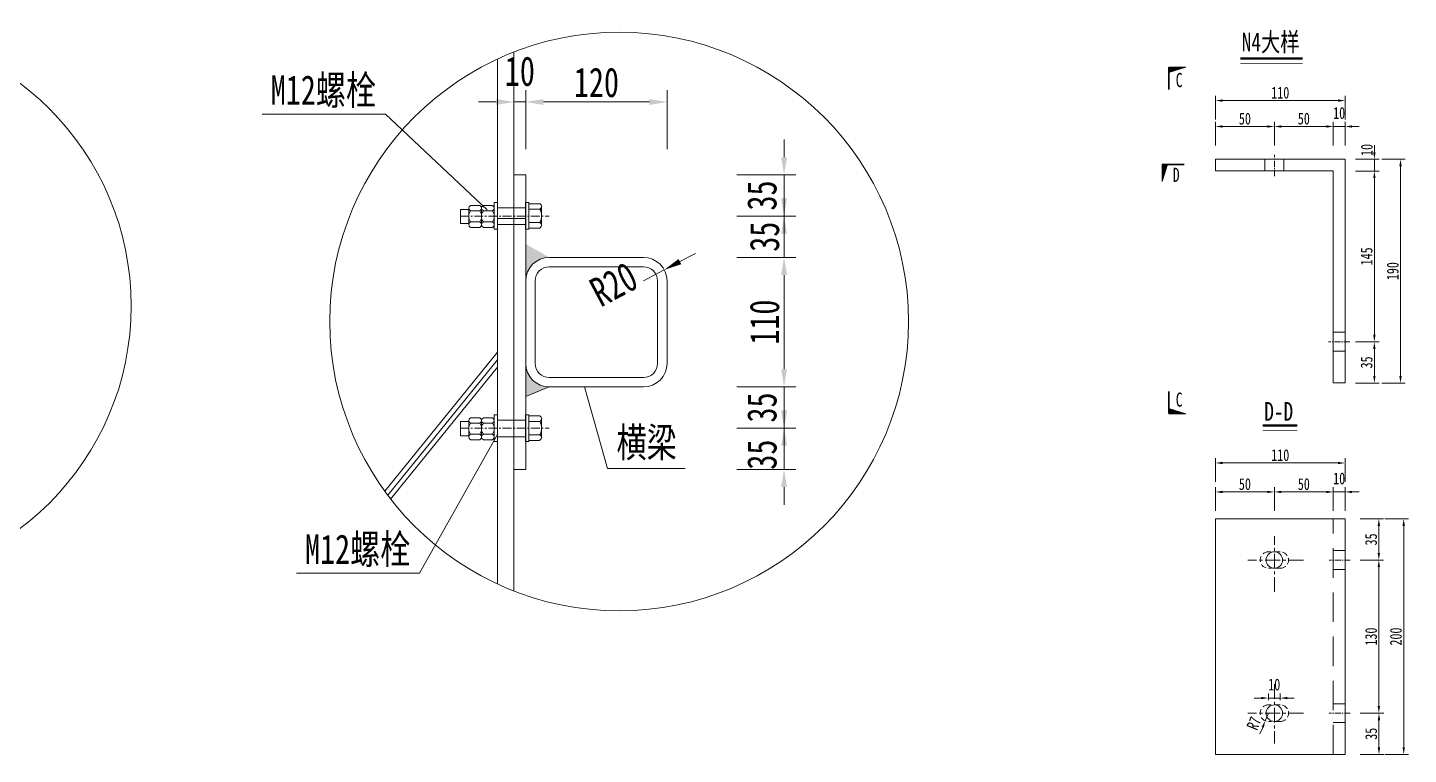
# Model space of a CAD drawing. Extents: x 98573 to 114325, y 0 to 100142.
# Drawn here: x 109453 to 110625, y 24300 to 24917 of the extents above; entities that cross this region are included whole.
import ezdxf
from ezdxf.enums import TextEntityAlignment as Align

# ---------------------------------------------------------------- set-up
doc = ezdxf.new("R2010")
doc.units = 0
doc.header["$MEASUREMENT"] = 0
for name, pattern in [('CENTERX2', [4, 2.5, -0.5, 0.5, -0.5]), ('DASHED', [0.75, 0.5, -0.25]), ('DASHED2', [0.375, 0.25, -0.125])]:
    doc.linetypes.add(name, pattern=pattern)
doc.layers.get('0').update_dxf_attribs({"lineweight": 13})
doc.layers.get('Defpoints').update_dxf_attribs({"color": 9, "lineweight": 5})
for name, color, linetype, lineweight in [('dashed', 4, 'DASHED2', 5), ('中心线', 2, 'CENTERX2', 15), ('文字', 7, 'Continuous', 5), ('文字说明', 7, 'Continuous', 5), ('标注', 4, 'Continuous', 13), ('细线', 4, 'Continuous', 13), ('钢板双线', 1, 'Continuous', 13)]:
    doc.layers.add(name, color=color, linetype=linetype, lineweight=lineweight)
doc.styles.get("Standard").update_dxf_attribs({"font": '仿宋_GB2312.ttf', "width": 0.75})
doc.dimstyles.new('0.1', dxfattribs={"dimscale": 0, "dimtxt": 2.5, "dimasz": 1.5, "dimexe": 1, "dimexo": 1, "dimgap": 0.4, "dimtad": 1, "dimdec": 1, "dimdsep": 46, "dimtxsty": 'Standard', "dimcen": 0.2, "dimclrd": 256, "dimclre": 256, "dimclrt": 256, "dimadec": 3, "dimazin": 2, "dimtfac": 1, "dimtdec": 1, "dimtmove": 2, "dimatfit": 3, "dimfxl": 4, "dimfxlon": 1, "dimtolj": 1, "dimtzin": 0, "dimlwd": -1, "dimlwe": -1, "dimarcsym": 0})

# ---------------------------------------------------------------- blocks, each defined once
blk = doc.blocks.new('*D127')
at = {"layer": 'Defpoints', "color": 0, "transparency": 16777216}
for p in [(110511.6, 24833), (110461.6, 24805.2), (110511.6, 24805.2)]:
    blk.add_point(p, dxfattribs=at)
at = {"layer": '标注', "transparency": 16777216}
for p, q in [((110461.6, 24817), (110461.6, 24837)), ((110511.6, 24817), (110511.6, 24837))]:
    blk.add_line(p, q, dxfattribs=at)
at = {"layer": '标注', "color": 4, "transparency": 16777216}
blk.add_line((110467.6, 24833), (110505.6, 24833), dxfattribs=at)
for points in [[(110467.6, 24834), (110467.6, 24832), (110461.6, 24833)], [(110505.6, 24834), (110505.6, 24832), (110511.6, 24833)]]:
    blk.add_solid(points, dxfattribs=at)
at = {"layer": '标注', "transparency": 16777216, "insert": (110486.6, 24839.6), "char_height": 10, "attachment_point": 5}
blk.add_mtext('\\A1;50', dxfattribs=at)
blk = doc.blocks.new('*D128')
at = {"layer": 'Defpoints', "color": 0, "transparency": 16777216}
for p in [(110561.6, 24833), (110511.6, 24801.7), (110561.6, 24795.2)]:
    blk.add_point(p, dxfattribs=at)
at = {"layer": '标注', "transparency": 16777216}
for p, q in [((110511.6, 24817), (110511.6, 24837)), ((110561.6, 24817), (110561.6, 24837))]:
    blk.add_line(p, q, dxfattribs=at)
at = {"layer": '标注', "color": 4, "transparency": 16777216}
blk.add_line((110517.6, 24833), (110555.6, 24833), dxfattribs=at)
for points in [[(110517.6, 24834), (110517.6, 24832), (110511.6, 24833)], [(110555.6, 24834), (110555.6, 24832), (110561.6, 24833)]]:
    blk.add_solid(points, dxfattribs=at)
at = {"layer": '标注', "transparency": 16777216, "insert": (110536.6, 24839.6), "char_height": 10, "attachment_point": 5}
blk.add_mtext('\\A1;50', dxfattribs=at)
blk = doc.blocks.new('*D129')
at = {"layer": 'Defpoints', "color": 0, "transparency": 16777216}
for p in [(110561.6, 24833), (110561.6, 24786), (110571.6, 24786)]:
    blk.add_point(p, dxfattribs=at)
at = {"layer": '标注', "color": 4, "transparency": 16777216}
for p, q in [((110555.6, 24833), (110549.6, 24833)), ((110571.6, 24833), (110561.6, 24833)), ((110577.6, 24833), (110583.6, 24833))]:
    blk.add_line(p, q, dxfattribs=at)
at = {"layer": '标注', "transparency": 16777216}
for p, q in [((110561.6, 24817), (110561.6, 24837)), ((110571.6, 24817), (110571.6, 24837))]:
    blk.add_line(p, q, dxfattribs=at)
at = {"layer": '标注', "color": 4, "transparency": 16777216}
for points in [[(110555.6, 24834), (110555.6, 24832), (110561.6, 24833)], [(110577.6, 24834), (110577.6, 24832), (110571.6, 24833)]]:
    blk.add_solid(points, dxfattribs=at)
at = {"layer": '标注', "transparency": 16777216, "insert": (110566.6, 24844.4), "char_height": 10, "attachment_point": 5}
blk.add_mtext('\\A1;10', dxfattribs=at)
blk = doc.blocks.new('*D130')
at = {"layer": 'Defpoints', "color": 0, "transparency": 16777216}
for p in [(110554.5, 24795.2), (110571.6, 24650.2), (110596.5, 24650.2)]:
    blk.add_point(p, dxfattribs=at)
at = {"layer": '标注', "transparency": 16777216}
for p, q in [((110580.5, 24795.2), (110600.5, 24795.2)), ((110580.5, 24650.2), (110600.5, 24650.2))]:
    blk.add_line(p, q, dxfattribs=at)
at = {"layer": '标注', "color": 4, "transparency": 16777216}
blk.add_line((110596.5, 24789.2), (110596.5, 24656.2), dxfattribs=at)
for points in [[(110595.5, 24789.2), (110597.5, 24789.2), (110596.5, 24795.2)], [(110595.5, 24656.2), (110597.5, 24656.2), (110596.5, 24650.2)]]:
    blk.add_solid(points, dxfattribs=at)
at = {"layer": '标注', "transparency": 16777216, "insert": (110589.9, 24722.7), "char_height": 10, "attachment_point": 5, "rotation": 90}
blk.add_mtext('\\A1;145', dxfattribs=at)
blk = doc.blocks.new('*D131')
at = {"layer": 'Defpoints', "color": 0, "transparency": 16777216}
for p in [(110571.6, 24650.2), (110569.3, 24615.2), (110596.5, 24615.2)]:
    blk.add_point(p, dxfattribs=at)
at = {"layer": '标注', "transparency": 16777216}
for p, q in [((110580.5, 24650.2), (110600.5, 24650.2)), ((110580.5, 24615.2), (110600.5, 24615.2))]:
    blk.add_line(p, q, dxfattribs=at)
at = {"layer": '标注', "color": 4, "transparency": 16777216}
blk.add_line((110596.5, 24644.2), (110596.5, 24621.2), dxfattribs=at)
for points in [[(110595.5, 24644.2), (110597.5, 24644.2), (110596.5, 24650.2)], [(110595.5, 24621.2), (110597.5, 24621.2), (110596.5, 24615.2)]]:
    blk.add_solid(points, dxfattribs=at)
at = {"layer": '标注', "transparency": 16777216, "insert": (110589.9, 24632.7), "char_height": 10, "attachment_point": 5, "rotation": 90}
blk.add_mtext('\\A1;35', dxfattribs=at)
blk = doc.blocks.new('*D132')
at = {"layer": 'Defpoints', "color": 0, "transparency": 16777216}
for p in [(110571.6, 24805.2), (110618.7, 24805.2), (110571.6, 24615.2)]:
    blk.add_point(p, dxfattribs=at)
at = {"layer": '标注', "transparency": 16777216}
for p, q in [((110602.7, 24805.2), (110622.7, 24805.2)), ((110602.7, 24615.2), (110622.7, 24615.2))]:
    blk.add_line(p, q, dxfattribs=at)
at = {"layer": '标注', "color": 4, "transparency": 16777216}
blk.add_line((110618.7, 24621.2), (110618.7, 24799.2), dxfattribs=at)
for points in [[(110617.7, 24799.2), (110619.7, 24799.2), (110618.7, 24805.2)], [(110617.7, 24621.2), (110619.7, 24621.2), (110618.7, 24615.2)]]:
    blk.add_solid(points, dxfattribs=at)
at = {"layer": '标注', "transparency": 16777216, "insert": (110612.1, 24710.2), "char_height": 10, "attachment_point": 5, "rotation": 90}
blk.add_mtext('\\A1;190', dxfattribs=at)
blk = doc.blocks.new('*D133')
at = {"layer": 'Defpoints', "color": 0, "transparency": 16777216}
for p in [(110546.5, 24805.2), (110546.5, 24795.2), (110596.5, 24795.2)]:
    blk.add_point(p, dxfattribs=at)
at = {"layer": '标注', "color": 4, "transparency": 16777216}
for p, q in [((110596.5, 24811.2), (110596.5, 24817.2)), ((110596.5, 24805.2), (110596.5, 24795.2)), ((110596.5, 24789.2), (110596.5, 24783.2))]:
    blk.add_line(p, q, dxfattribs=at)
at = {"layer": '标注', "transparency": 16777216}
for p, q in [((110580.5, 24805.2), (110600.5, 24805.2)), ((110580.5, 24795.2), (110600.5, 24795.2))]:
    blk.add_line(p, q, dxfattribs=at)
at = {"layer": '标注', "color": 4, "transparency": 16777216}
for points in [[(110595.5, 24811.2), (110597.5, 24811.2), (110596.5, 24805.2)], [(110595.5, 24789.2), (110597.5, 24789.2), (110596.5, 24795.2)]]:
    blk.add_solid(points, dxfattribs=at)
at = {"layer": '标注', "transparency": 16777216, "insert": (110590.1, 24813.1), "char_height": 10, "attachment_point": 5, "rotation": 90}
blk.add_mtext('\\A1;10', dxfattribs=at)
blk = doc.blocks.new('*D141')
at = {"layer": 'Defpoints', "color": 0, "transparency": 16777216}
for p in [(110571.6, 24522.7), (110561.6, 24499.9), (110571.6, 24499.9)]:
    blk.add_point(p, dxfattribs=at)
at = {"layer": '标注', "color": 4, "transparency": 16777216}
for p, q in [((110555.6, 24522.7), (110549.6, 24522.7)), ((110561.6, 24522.7), (110571.6, 24522.7)), ((110577.6, 24522.7), (110583.6, 24522.7))]:
    blk.add_line(p, q, dxfattribs=at)
at = {"layer": '标注', "transparency": 16777216}
for p, q in [((110561.6, 24506.7), (110561.6, 24526.7)), ((110571.6, 24506.7), (110571.6, 24526.7))]:
    blk.add_line(p, q, dxfattribs=at)
at = {"layer": '标注', "color": 4, "transparency": 16777216}
for points in [[(110555.6, 24523.7), (110555.6, 24521.7), (110561.6, 24522.7)], [(110577.6, 24523.7), (110577.6, 24521.7), (110571.6, 24522.7)]]:
    blk.add_solid(points, dxfattribs=at)
at = {"layer": '标注', "transparency": 16777216, "insert": (110566.6, 24534.1), "char_height": 10, "attachment_point": 5}
blk.add_mtext('\\A1;10', dxfattribs=at)
blk = doc.blocks.new('*D142')
at = {"layer": 'Defpoints', "color": 0, "transparency": 16777216}
for p in [(110571.6, 24499.9), (110567, 24464.9), (110600.3, 24464.9)]:
    blk.add_point(p, dxfattribs=at)
at = {"layer": '标注', "transparency": 16777216}
for p, q in [((110584.3, 24499.9), (110604.3, 24499.9)), ((110584.3, 24464.9), (110604.3, 24464.9))]:
    blk.add_line(p, q, dxfattribs=at)
at = {"layer": '标注', "color": 4, "transparency": 16777216}
blk.add_line((110600.3, 24493.9), (110600.3, 24470.9), dxfattribs=at)
for points in [[(110599.3, 24493.9), (110601.3, 24493.9), (110600.3, 24499.9)], [(110599.3, 24470.9), (110601.3, 24470.9), (110600.3, 24464.9)]]:
    blk.add_solid(points, dxfattribs=at)
at = {"layer": '标注', "transparency": 16777216, "insert": (110593.7, 24482.4), "char_height": 10, "attachment_point": 5, "rotation": 90}
blk.add_mtext('\\A1;35', dxfattribs=at)
blk = doc.blocks.new('*D143')
at = {"layer": 'Defpoints', "color": 0, "transparency": 16777216}
for p in [(110571.6, 24499.9), (110571.6, 24299.9), (110621.4, 24299.9)]:
    blk.add_point(p, dxfattribs=at)
at = {"layer": '标注', "transparency": 16777216}
for p, q in [((110605.4, 24499.9), (110625.4, 24499.9)), ((110605.4, 24299.9), (110625.4, 24299.9))]:
    blk.add_line(p, q, dxfattribs=at)
at = {"layer": '标注', "color": 4, "transparency": 16777216}
blk.add_line((110621.4, 24493.9), (110621.4, 24305.9), dxfattribs=at)
for points in [[(110620.4, 24493.9), (110622.4, 24493.9), (110621.4, 24499.9)], [(110620.4, 24305.9), (110622.4, 24305.9), (110621.4, 24299.9)]]:
    blk.add_solid(points, dxfattribs=at)
at = {"layer": '标注', "transparency": 16777216, "insert": (110614.8, 24399.9), "char_height": 10, "attachment_point": 5, "rotation": 90}
blk.add_mtext('\\A1;200', dxfattribs=at)
blk = doc.blocks.new('*D144')
at = {"layer": 'Defpoints', "color": 0, "transparency": 16777216}
for p in [(110567, 24464.9), (110567, 24334.9), (110600.3, 24334.9)]:
    blk.add_point(p, dxfattribs=at)
at = {"layer": '标注', "transparency": 16777216}
for p, q in [((110584.3, 24464.9), (110604.3, 24464.9)), ((110584.3, 24334.9), (110604.3, 24334.9))]:
    blk.add_line(p, q, dxfattribs=at)
at = {"layer": '标注', "color": 4, "transparency": 16777216}
blk.add_line((110600.3, 24458.9), (110600.3, 24340.9), dxfattribs=at)
for points in [[(110599.3, 24458.9), (110601.3, 24458.9), (110600.3, 24464.9)], [(110599.3, 24340.9), (110601.3, 24340.9), (110600.3, 24334.9)]]:
    blk.add_solid(points, dxfattribs=at)
at = {"layer": '标注', "transparency": 16777216, "insert": (110593.7, 24399.9), "char_height": 10, "attachment_point": 5, "rotation": 90}
blk.add_mtext('\\A1;130', dxfattribs=at)
blk = doc.blocks.new('*D145')
at = {"layer": 'Defpoints', "color": 0, "transparency": 16777216}
for p in [(110567, 24334.9), (110567.1, 24299.9), (110600.4, 24299.9)]:
    blk.add_point(p, dxfattribs=at)
at = {"layer": '标注', "transparency": 16777216}
for p, q in [((110584.4, 24334.9), (110604.4, 24334.9)), ((110584.4, 24299.9), (110604.4, 24299.9))]:
    blk.add_line(p, q, dxfattribs=at)
at = {"layer": '标注', "color": 4, "transparency": 16777216}
blk.add_line((110600.4, 24328.9), (110600.4, 24305.9), dxfattribs=at)
for points in [[(110599.4, 24328.9), (110601.4, 24328.9), (110600.4, 24334.9)], [(110599.4, 24305.9), (110601.4, 24305.9), (110600.4, 24299.9)]]:
    blk.add_solid(points, dxfattribs=at)
at = {"layer": '标注', "transparency": 16777216, "insert": (110593.8, 24317.4), "char_height": 10, "attachment_point": 5, "rotation": 90}
blk.add_mtext('\\A1;35', dxfattribs=at)
blk = doc.blocks.new('*D146')
at = {"layer": 'Defpoints', "color": 0, "transparency": 16777216}
for p in [(110461.6, 24855), (110461.6, 24805.2), (110571.6, 24805.2)]:
    blk.add_point(p, dxfattribs=at)
at = {"layer": '标注', "transparency": 16777216}
for p, q in [((110461.6, 24839), (110461.6, 24859)), ((110571.6, 24839), (110571.6, 24859))]:
    blk.add_line(p, q, dxfattribs=at)
at = {"layer": '标注', "color": 4, "transparency": 16777216}
blk.add_line((110565.6, 24855), (110467.6, 24855), dxfattribs=at)
for points in [[(110467.6, 24856), (110467.6, 24854), (110461.6, 24855)], [(110565.6, 24856), (110565.6, 24854), (110571.6, 24855)]]:
    blk.add_solid(points, dxfattribs=at)
at = {"layer": '标注', "transparency": 16777216, "insert": (110516.6, 24861.6), "char_height": 10, "attachment_point": 5}
blk.add_mtext('\\A1;110', dxfattribs=at)
blk = doc.blocks.new('*D147')
at = {"layer": 'Defpoints', "color": 0, "transparency": 16777216}
for p in [(110461.6, 24547.3), (110461.6, 24499.9), (110571.6, 24499.9)]:
    blk.add_point(p, dxfattribs=at)
at = {"layer": '标注', "transparency": 16777216}
for p, q in [((110461.6, 24531.3), (110461.6, 24551.3)), ((110571.6, 24531.3), (110571.6, 24551.3))]:
    blk.add_line(p, q, dxfattribs=at)
at = {"layer": '标注', "color": 4, "transparency": 16777216}
blk.add_line((110565.6, 24547.3), (110467.6, 24547.3), dxfattribs=at)
for points in [[(110467.6, 24548.3), (110467.6, 24546.3), (110461.6, 24547.3)], [(110565.6, 24548.3), (110565.6, 24546.3), (110571.6, 24547.3)]]:
    blk.add_solid(points, dxfattribs=at)
at = {"layer": '标注', "transparency": 16777216, "insert": (110516.6, 24553.9), "char_height": 10, "attachment_point": 5}
blk.add_mtext('\\A1;110', dxfattribs=at)
blk = doc.blocks.new('*D168')
at = {"layer": 'Defpoints', "color": 0, "transparency": 16777216}
for p in [(109876.1, 24853.8), (109876.1, 24796.9), (109996.1, 24664.5)]:
    blk.add_point(p, dxfattribs=at)
at = {"layer": '标注', "transparency": 16777216}
for p, q in [((109876.1, 24813.8), (109876.1, 24863.8)), ((109996.1, 24813.8), (109996.1, 24863.8))]:
    blk.add_line(p, q, dxfattribs=at)
at = {"layer": '标注', "color": 4, "transparency": 16777216}
blk.add_line((109981.1, 24853.8), (109891.1, 24853.8), dxfattribs=at)
for points in [[(109891.1, 24856.3), (109891.1, 24851.3), (109876.1, 24853.8)], [(109981.1, 24856.3), (109981.1, 24851.3), (109996.1, 24853.8)]]:
    blk.add_solid(points, dxfattribs=at)
at = {"layer": '标注', "transparency": 16777216, "insert": (109936.1, 24870.3), "char_height": 25, "attachment_point": 5}
blk.add_mtext('\\A1;120', dxfattribs=at)
blk = doc.blocks.new('*D169')
at = {"layer": 'Defpoints', "color": 0, "transparency": 16777216}
for p in [(109866.1, 24853.8), (109866.1, 24796.9), (109876.1, 24796.9)]:
    blk.add_point(p, dxfattribs=at)
at = {"layer": '标注', "transparency": 16777216}
for p, q in [((109866.1, 24813.8), (109866.1, 24863.8)), ((109876.1, 24813.8), (109876.1, 24863.8))]:
    blk.add_line(p, q, dxfattribs=at)
at = {"layer": '标注', "color": 4, "transparency": 16777216}
for p, q in [((109851.1, 24853.8), (109836.1, 24853.8)), ((109876.1, 24853.8), (109866.1, 24853.8)), ((109891.1, 24853.8), (109906.1, 24853.8))]:
    blk.add_line(p, q, dxfattribs=at)
for points in [[(109851.1, 24856.3), (109851.1, 24851.3), (109866.1, 24853.8)], [(109891.1, 24856.3), (109891.1, 24851.3), (109876.1, 24853.8)]]:
    blk.add_solid(points, dxfattribs=at)
at = {"layer": '标注', "transparency": 16777216, "insert": (109871.1, 24879.8), "char_height": 25, "attachment_point": 5}
blk.add_mtext('\\A1;10', dxfattribs=at)
blk = doc.blocks.new('*D170')
at = {"layer": 'Defpoints', "color": 0, "transparency": 16777216}
for p in [(109896, 24576.9), (109876.1, 24541.9), (110095.4, 24541.9)]:
    blk.add_point(p, dxfattribs=at)
at = {"layer": '标注', "color": 4, "transparency": 16777216}
for p, q in [((110095.4, 24591.9), (110095.4, 24606.9)), ((110095.4, 24576.9), (110095.4, 24541.9)), ((110095.4, 24526.9), (110095.4, 24511.9))]:
    blk.add_line(p, q, dxfattribs=at)
at = {"layer": '标注', "transparency": 16777216}
for p, q in [((110055.4, 24576.9), (110105.4, 24576.9)), ((110055.4, 24541.9), (110105.4, 24541.9))]:
    blk.add_line(p, q, dxfattribs=at)
at = {"layer": '标注', "color": 4, "transparency": 16777216}
for points in [[(110092.9, 24591.9), (110097.9, 24591.9), (110095.4, 24576.9)], [(110092.9, 24526.9), (110097.9, 24526.9), (110095.4, 24541.9)]]:
    blk.add_solid(points, dxfattribs=at)
at = {"layer": '标注', "transparency": 16777216, "insert": (110076.7, 24554.4), "char_height": 25, "attachment_point": 5, "rotation": 90}
blk.add_mtext('\\A1;35', dxfattribs=at)
blk = doc.blocks.new('*D171')
at = {"layer": 'Defpoints', "color": 0, "transparency": 16777216}
for p in [(109936.1, 24611.9), (109896, 24576.9), (110095.4, 24576.9)]:
    blk.add_point(p, dxfattribs=at)
at = {"layer": '标注', "color": 4, "transparency": 16777216}
for p, q in [((110095.4, 24626.9), (110095.4, 24641.9)), ((110095.4, 24611.9), (110095.4, 24576.9)), ((110095.4, 24561.9), (110095.4, 24546.9))]:
    blk.add_line(p, q, dxfattribs=at)
at = {"layer": '标注', "transparency": 16777216}
for p, q in [((110055.4, 24611.9), (110105.4, 24611.9)), ((110055.4, 24576.9), (110105.4, 24576.9))]:
    blk.add_line(p, q, dxfattribs=at)
at = {"layer": '标注', "color": 4, "transparency": 16777216}
for points in [[(110092.9, 24626.9), (110097.9, 24626.9), (110095.4, 24611.9)], [(110092.9, 24561.9), (110097.9, 24561.9), (110095.4, 24576.9)]]:
    blk.add_solid(points, dxfattribs=at)
at = {"layer": '标注', "transparency": 16777216, "insert": (110076.7, 24594.4), "char_height": 25, "attachment_point": 5, "rotation": 90}
blk.add_mtext('\\A1;35', dxfattribs=at)
blk = doc.blocks.new('*D172')
at = {"layer": 'Defpoints', "color": 0, "transparency": 16777216}
for p in [(109876.1, 24791.9), (109893.6, 24756.9), (110095.4, 24756.9)]:
    blk.add_point(p, dxfattribs=at)
at = {"layer": '标注', "color": 4, "transparency": 16777216}
for p, q in [((110095.4, 24806.9), (110095.4, 24821.9)), ((110095.4, 24791.9), (110095.4, 24756.9)), ((110095.4, 24741.9), (110095.4, 24726.9))]:
    blk.add_line(p, q, dxfattribs=at)
at = {"layer": '标注', "transparency": 16777216}
for p, q in [((110055.4, 24791.9), (110105.4, 24791.9)), ((110055.4, 24756.9), (110105.4, 24756.9))]:
    blk.add_line(p, q, dxfattribs=at)
at = {"layer": '标注', "color": 4, "transparency": 16777216}
for points in [[(110092.9, 24806.9), (110097.9, 24806.9), (110095.4, 24791.9)], [(110092.9, 24741.9), (110097.9, 24741.9), (110095.4, 24756.9)]]:
    blk.add_solid(points, dxfattribs=at)
at = {"layer": '标注', "transparency": 16777216, "insert": (110076.7, 24774.4), "char_height": 25, "attachment_point": 5, "rotation": 90}
blk.add_mtext('\\A1;35', dxfattribs=at)
blk = doc.blocks.new('m2')
at = {"layer": '钢板双线', "ltscale": 0.2}
for p, q in [((81098.7, 24802.8), (81096, 24802.8)), ((81098.7, 24802.8), (81098.7, 24780.1)), ((81074.4, 24797), (81067.4, 24797)), ((81122.7, 24798.2), (81098.7, 24798.2)), ((81074.5, 24785), (81067.5, 24785)), ((81098.7, 24780.1), (81096, 24780.1)), ((81122.7, 24784.2), (81098.7, 24784.2))]:
    blk.add_line(p, q, dxfattribs=at)
at = {"layer": '钢板双线'}
for p, q in [((81096, 24802.8), (81096, 24780.1)), ((81122.7, 24802.8), (81122.7, 24780.1)), ((81125.5, 24802.8), (81122.7, 24802.8)), ((81125.5, 24802.8), (81125.5, 24780.1)), ((81067.5, 24785), (81067.4, 24797)), ((81074.4, 24798), (81074.5, 24784)), ((81076.1, 24800.3), (81083.7, 24800.3)), ((81083.7, 24795.6), (81076.1, 24795.6)), ((81085.3, 24798), (81085.3, 24784)), ((81085.3, 24798), (81085.3, 24784)), ((81086.9, 24800.3), (81094.4, 24800.3)), ((81094.4, 24795.6), (81086.9, 24795.6)), ((81096, 24798), (81096.1, 24784)), ((81134.7, 24801.8), (81125.5, 24801.8)), ((81125.5, 24797.1), (81134.7, 24797.1)), ((81136.3, 24799.5), (81136.3, 24783.5)), ((81083.7, 24786.3), (81076.1, 24786.3)), ((81076.1, 24781.6), (81083.7, 24781.6)), ((81094.4, 24786.3), (81086.9, 24786.3)), ((81086.9, 24781.6), (81094.5, 24781.6)), ((81125.5, 24780.1), (81122.7, 24780.1)), ((81125.5, 24785.8), (81134.7, 24785.8)), ((81134.7, 24781.1), (81125.5, 24781.1))]:
    blk.add_line(p, q, dxfattribs=at)
at = {"layer": '钢板双线', "extrusion": (0, 0, -1)}
for centre, major_axis, ratio, start_param, end_param in [((81089.8, 24798), (-15.4, 0), 0.341432, -0.460921, 0.460921), ((81069.9, 24791), (-15.4, 0), 0.682865, 2.680671, 3.602514), ((81100.6, 24798), (-15.4, 0), 0.341432, -0.460921, 0.460921), ((81080.7, 24791), (-15.4, 0), 0.682865, 2.680671, 3.602514), ((81121, 24791.5), (15.4, 0), 0.829193, -0.460921, 0.460921), ((81069.9, 24784), (-15.4, 0), 0.341432, 2.680671, 3.602514), ((81080.7, 24784), (-15.4, 0), 0.341432, 2.680671, 3.602514), ((81121, 24783.5), (15.4, 0), 0.341432, -0.460921, 0.460921)]:
    blk.add_ellipse(centre, major_axis=major_axis, ratio=ratio, start_param=start_param, end_param=end_param, dxfattribs=at)
at = {"layer": '钢板双线'}
for centre, major_axis, ratio, start_param, end_param in [((81089.8, 24791), (15.4, 0), 0.682865, 2.680671, 3.602514), ((81069.9, 24798), (15.4, 0), 0.341432, -0.460921, 0.460921), ((81100.6, 24791), (15.4, 0), 0.682865, 2.680671, 3.602514), ((81080.7, 24798), (15.4, 0), 0.341432, -0.460921, 0.460921), ((81121, 24799.5), (-15.4, 0), 0.341432, 2.680671, 3.602514), ((81089.8, 24784), (15.4, 0), 0.341432, 2.680671, 3.602514), ((81100.6, 24784), (15.4, 0), 0.341432, 2.680671, 3.602514)]:
    blk.add_ellipse(centre, major_axis=major_axis, ratio=ratio, start_param=start_param, end_param=end_param, dxfattribs=at)
blk = doc.blocks.new('*D174')
at = {"layer": 'Defpoints', "color": 0, "transparency": 16777216}
for p in [(109893.6, 24756.9), (109910.5, 24721.9), (110095.4, 24721.9)]:
    blk.add_point(p, dxfattribs=at)
at = {"layer": '标注', "color": 4, "transparency": 16777216}
for p, q in [((110095.4, 24771.9), (110095.4, 24786.9)), ((110095.4, 24756.9), (110095.4, 24721.9)), ((110095.4, 24706.9), (110095.4, 24691.9))]:
    blk.add_line(p, q, dxfattribs=at)
at = {"layer": '标注', "transparency": 16777216}
for p, q in [((110055.4, 24756.9), (110105.4, 24756.9)), ((110055.4, 24721.9), (110105.4, 24721.9))]:
    blk.add_line(p, q, dxfattribs=at)
at = {"layer": '标注', "color": 4, "transparency": 16777216}
for points in [[(110092.9, 24771.9), (110097.9, 24771.9), (110095.4, 24756.9)], [(110092.9, 24706.9), (110097.9, 24706.9), (110095.4, 24721.9)]]:
    blk.add_solid(points, dxfattribs=at)
at = {"layer": '标注', "transparency": 16777216, "insert": (110078.9, 24739.4), "char_height": 25, "attachment_point": 5, "rotation": 90}
blk.add_mtext('\\A1;35', dxfattribs=at)
blk = doc.blocks.new('*D175')
at = {"layer": 'Defpoints', "color": 0, "transparency": 16777216}
for p in [(109927.5, 24721.9), (109926.1, 24611.9), (110095.4, 24611.9)]:
    blk.add_point(p, dxfattribs=at)
at = {"layer": '标注', "transparency": 16777216}
for p, q in [((110055.4, 24721.9), (110105.4, 24721.9)), ((110055.4, 24611.9), (110105.4, 24611.9))]:
    blk.add_line(p, q, dxfattribs=at)
at = {"layer": '标注', "color": 4, "transparency": 16777216}
blk.add_line((110095.4, 24706.9), (110095.4, 24626.9), dxfattribs=at)
for points in [[(110092.9, 24706.9), (110097.9, 24706.9), (110095.4, 24721.9)], [(110092.9, 24626.9), (110097.9, 24626.9), (110095.4, 24611.9)]]:
    blk.add_solid(points, dxfattribs=at)
at = {"layer": '标注', "transparency": 16777216, "insert": (110078.9, 24666.9), "char_height": 25, "attachment_point": 5, "rotation": 90}
blk.add_mtext('\\A1;110', dxfattribs=at)
blk = doc.blocks.new('*D227')
at = {"layer": 'Defpoints', "color": 0, "transparency": 16777216}
for p in [(110511.6, 24522.7), (110561.6, 24499.9), (110511.6, 24464.9)]:
    blk.add_point(p, dxfattribs=at)
at = {"layer": '标注', "transparency": 16777216}
for p, q in [((110511.6, 24506.7), (110511.6, 24526.7)), ((110561.6, 24506.7), (110561.6, 24526.7))]:
    blk.add_line(p, q, dxfattribs=at)
at = {"layer": '标注', "color": 4, "transparency": 16777216}
blk.add_line((110555.6, 24522.7), (110517.6, 24522.7), dxfattribs=at)
for points in [[(110517.6, 24523.7), (110517.6, 24521.7), (110511.6, 24522.7)], [(110555.6, 24523.7), (110555.6, 24521.7), (110561.6, 24522.7)]]:
    blk.add_solid(points, dxfattribs=at)
at = {"layer": '标注', "transparency": 16777216, "insert": (110536.6, 24529.3), "char_height": 10, "attachment_point": 5}
blk.add_mtext('\\A1;50', dxfattribs=at)
blk = doc.blocks.new('*D228')
at = {"layer": 'Defpoints', "color": 0, "transparency": 16777216}
for p in [(110461.6, 24522.7), (110461.6, 24499.9), (110511.6, 24464.9)]:
    blk.add_point(p, dxfattribs=at)
at = {"layer": '标注', "transparency": 16777216}
for p, q in [((110461.6, 24506.7), (110461.6, 24526.7)), ((110511.6, 24506.7), (110511.6, 24526.7))]:
    blk.add_line(p, q, dxfattribs=at)
at = {"layer": '标注', "color": 4, "transparency": 16777216}
blk.add_line((110505.6, 24522.7), (110467.6, 24522.7), dxfattribs=at)
for points in [[(110467.6, 24523.7), (110467.6, 24521.7), (110461.6, 24522.7)], [(110505.6, 24523.7), (110505.6, 24521.7), (110511.6, 24522.7)]]:
    blk.add_solid(points, dxfattribs=at)
at = {"layer": '标注', "transparency": 16777216, "insert": (110486.6, 24529.3), "char_height": 10, "attachment_point": 5}
blk.add_mtext('\\A1;50', dxfattribs=at)
blk = doc.blocks.new('2')
blk.add_hatch(color=256).paths.add_polyline_path([(284.16, 510.9), (287.79, 509.77), (287.79, 510.9)])
for p, q in [((287.79, 510.9), (284.16, 510.9)), ((284.16, 510.9), (287.79, 509.77))]:
    blk.add_line(p, q)
at = {"const_width": 0.3}
blk.add_lwpolyline([(287.79, 506.15), (287.79, 510.9)], dxfattribs=at)
at = {"width": 0.7}
blk.add_attdef('A', text='', height=3.5, dxfattribs=at).set_placement((285.6, 507.89), align=Align.MIDDLE_CENTER)
blk = doc.blocks.new('*D296')
at = {"layer": 'Defpoints', "color": 0, "transparency": 16777216}
for p in [(110506.6, 24334.9), (110503.9, 24328.4)]:
    blk.add_point(p, dxfattribs=at)
at = {"layer": '标注', "color": 4, "transparency": 16777216}
for p, q in [((110506.6, 24334.9), (110503.9, 24328.4)), ((110501.7, 24322.8), (110499.4, 24317.3))]:
    blk.add_line(p, q, dxfattribs=at)
blk.add_solid([(110500.7, 24323.2), (110502.6, 24322.5), (110503.9, 24328.4)], dxfattribs=at)
at = {"layer": '标注', "transparency": 16777216, "insert": (110494.2, 24326.3), "char_height": 10, "attachment_point": 5, "rotation": 67.6915}
blk.add_mtext('\\A1;R7', dxfattribs=at)
blk = doc.blocks.new('*D297')
at = {"layer": 'Defpoints', "color": 0, "transparency": 16777216}
for p in [(110506.5, 24347.7), (110506.5, 24341.9), (110516.5, 24341.9)]:
    blk.add_point(p, dxfattribs=at)
at = {"layer": '标注', "color": 4, "transparency": 16777216}
for p, q in [((110500.5, 24347.7), (110494.5, 24347.7)), ((110516.5, 24347.7), (110506.5, 24347.7)), ((110522.5, 24347.7), (110528.5, 24347.7))]:
    blk.add_line(p, q, dxfattribs=at)
at = {"layer": '标注', "transparency": 16777216}
for p, q in [((110506.5, 24345.9), (110506.5, 24351.7)), ((110516.5, 24345.9), (110516.5, 24351.7))]:
    blk.add_line(p, q, dxfattribs=at)
at = {"layer": '标注', "color": 4, "transparency": 16777216}
for points in [[(110500.5, 24348.7), (110500.5, 24346.7), (110506.5, 24347.7)], [(110522.5, 24348.7), (110522.5, 24346.7), (110516.5, 24347.7)]]:
    blk.add_solid(points, dxfattribs=at)
at = {"layer": '标注', "transparency": 16777216, "insert": (110511.5, 24359.1), "char_height": 10, "attachment_point": 5}
blk.add_mtext('\\A1;10', dxfattribs=at)
blk = doc.blocks.new('*D307')
at = {"layer": 'Defpoints', "color": 0, "transparency": 16777216}
for p in [(109993.7, 24711.3), (109976.1, 24701.9)]:
    blk.add_point(p, dxfattribs=at)
at = {"layer": '标注', "color": 4, "transparency": 16777216}
for p, q in [((110006.9, 24718.3), (110020.2, 24725.3)), ((109976.1, 24701.9), (109993.7, 24711.3))]:
    blk.add_line(p, q, dxfattribs=at)
blk.add_solid([(110005.8, 24720.5), (110008.1, 24716.1), (109993.7, 24711.3)], dxfattribs=at)
at = {"layer": '标注', "transparency": 16777216, "insert": (109950.8, 24699), "char_height": 25, "attachment_point": 5, "rotation": 28.0168}
blk.add_mtext('\\A1;R20', dxfattribs=at)

msp = doc.modelspace()

# ---------------------------------------------------------------- hatches: boundary and pattern name
at = {"layer": '标注'}
h = msp.add_hatch(color=256, dxfattribs=at)
h.dxf.hatch_style = 1
edge = h.paths.add_edge_path()
edge.add_line((109876.05025, 24733.25846), (109896.05025, 24721.85761))
edge.add_arc((109896.05025, 24701.85761), 20, 90, 179.99978143)
edge.add_line((109876.05025, 24701.85769), (109876.05025, 24733.25846))
edge = h.paths.add_edge_path()
edge.add_arc((109896.05025, 24631.85761), 20, 180, 270)
edge.add_line((109896.05025, 24611.85761), (109876.05025, 24603.85761))
edge.add_line((109876.05025, 24603.85761), (109876.05025, 24631.85761))

# ---------------------------------------------------------------- linework, layer by layer
at = {"color": 1}
for p, q in [((109896.05025, 24721.85761), (109976.05025, 24721.85761)), ((109896.05025, 24713.85761), (109976.05025, 24713.85761)), ((109876.05025, 24631.85761), (109876.05025, 24701.85761)), ((109884.05025, 24631.85761), (109884.05025, 24701.85761)), ((109988.05025, 24701.85761), (109988.05025, 24631.85761)), ((109996.05025, 24701.85761), (109996.05025, 24631.85761)), ((109756.47134, 24523.29746), (109852.05025, 24641.32758)), ((109761.42256, 24516.69957), (109852.05025, 24628.61546)), ((109976.05025, 24619.85761), (109896.05025, 24619.85761)), ((109976.05025, 24611.85761), (109896.05025, 24611.85761))]:
    msp.add_line(p, q, dxfattribs=at)
for centre in [(110511.60354, 24464.87442), (110511.60354, 24334.87442)]:
    msp.add_circle(centre, 7)
for centre, radius, start, end in [((109896.05025, 24701.85761), 20, 90, 180), ((109976.05025, 24701.85761), 20, 0, 90), ((109896.05025, 24701.85761), 12, 90, 180), ((109976.05025, 24701.85761), 12, 0, 90), ((109896.05025, 24631.85761), 20, 180, 270), ((109896.05025, 24631.85761), 12, 180, 270), ((109976.05025, 24631.85761), 20, 270, 360), ((109976.05025, 24631.85761), 12, 270, 0)]:
    msp.add_arc(centre, radius, start, end, dxfattribs=at)
at = {"layer": 'dashed', "ltscale": 20}
for p, q in [((110516.48898, 24471.87442), (110506.48898, 24471.87442)), ((110516.60354, 24457.87442), (110506.60354, 24457.87442)), ((110516.48898, 24341.87442), (110506.48898, 24341.87442)), ((110516.60354, 24327.87442), (110506.60354, 24327.87442))]:
    msp.add_line(p, q, dxfattribs=at)
for centre, start, end in [((110506.60354, 24464.87442), 90, 270), ((110516.60354, 24464.87442), 270, 90), ((110506.60354, 24334.87442), 90, 270), ((110516.60354, 24334.87442), 270, 90)]:
    msp.add_arc(centre, 7, start, end, dxfattribs=at)
at = {"layer": 'Defpoints'}
msp.add_line((109758.92448, 24519.97077), (109852.05025, 24634.97152), dxfattribs=at)
at = {"layer": '中心线', "ltscale": 2}
for p, q in [((110511.60354, 24790.8524), (110511.60354, 24808.85352)), ((110575.6041, 24650.24528), (110557.60298, 24650.24528)), ((110575.99642, 24464.87442), (110557.99531, 24464.87442)), ((110575.99642, 24334.87442), (110557.99531, 24334.87442))]:
    msp.add_line(p, q, dxfattribs=at)
at = {"layer": '中心线', "ltscale": 3}
for p, q in [((109820.50328, 24756.87185), (109896.04277, 24756.87185)), ((109820.50328, 24576.87185), (109896.04277, 24576.87185))]:
    msp.add_line(p, q, dxfattribs=at)
at = {"layer": '中心线', "ltscale": 5}
for p, q in [((110511.60354, 24437.78731), (110511.60354, 24485.0708)), ((110536.43354, 24464.87442), (110489.15004, 24464.87442)), ((110511.60354, 24359.45727), (110511.60354, 24309.24587)), ((110536.43354, 24334.87442), (110489.15004, 24334.87442))]:
    msp.add_line(p, q, dxfattribs=at)
at = {"layer": '文字', "const_width": 2}
for points in [[(110482.62705, 24890.71248), (110535.60517, 24890.71248)], [(110501.77856, 24579.01656), (110531.03614, 24579.01656)]]:
    msp.add_lwpolyline(points, dxfattribs=at)
at = {"layer": '文字', "ltscale": 100, "const_width": 0.6}
for points in [[(110482.62705, 24886.71248), (110535.60517, 24886.71248)], [(110501.77856, 24575.01656), (110531.03614, 24575.01656)]]:
    msp.add_lwpolyline(points, dxfattribs=at)
at = {"layer": '标注'}
msp.add_line((109896.05025, 24611.85761), (109876.05025, 24603.85761), dxfattribs=at)
msp.add_circle((109304.88042, 24680.65737), 236.30208, dxfattribs=at)
at = {"layer": '细线'}
for p, q in [((109652.30591, 24843.48423), (109756.93304, 24843.48423)), ((109756.93304, 24843.48423), (109843.4385, 24762.11456)), ((109945.55152, 24542.61346), (109926.05025, 24611.85761)), ((109786.02832, 24453.65661), (109852.29296, 24572.04373)), ((109945.55152, 24542.61346), (110011.5417, 24542.61346)), ((109681.6364, 24453.65661), (109786.02832, 24453.65661))]:
    msp.add_line(p, q, dxfattribs=at)
at = {"layer": '细线', "ltscale": 100}
msp.add_circle((109955.396, 24667.41854), 245.64589, dxfattribs=at)
at = {"layer": '钢板双线', "lineweight": 13}
for p, q in [((109866.05025, 24896.23996), (109866.05025, 24438.59712)), ((109852.05025, 24890.26728), (109852.05025, 24444.5698)), ((109866.05025, 24791.85761), (109866.05025, 24541.85761)), ((109876.05025, 24791.85761), (109866.05025, 24791.85761)), ((109876.05025, 24791.85761), (109876.05025, 24541.85761)), ((109876.05025, 24541.85761), (109866.05025, 24541.85761))]:
    msp.add_line(p, q, dxfattribs=at)
at = {"layer": '钢板双线'}
for p, q in [((110461.60354, 24805.24528), (110571.60354, 24805.24528)), ((110461.60354, 24805.24528), (110461.60354, 24795.24528)), ((110503.60354, 24805.24528), (110503.60354, 24795.24528)), ((110519.60354, 24805.24528), (110519.60354, 24795.24528)), ((110571.60354, 24805.24528), (110571.60354, 24615.24528)), ((110461.60354, 24795.24528), (110561.60354, 24795.24528)), ((110561.60354, 24795.24528), (110561.60354, 24615.24528)), ((110571.60354, 24658.24528), (110561.60354, 24658.24528)), ((110571.60354, 24642.24528), (110561.60354, 24642.24528)), ((110561.60354, 24615.24528), (110571.60354, 24615.24528)), ((110461.60354, 24499.87442), (110571.60354, 24499.87442)), ((110461.60354, 24299.87442), (110461.60354, 24499.87442)), ((110571.60354, 24299.87442), (110571.60354, 24499.87442)), ((110561.60354, 24472.87442), (110571.60354, 24472.87442)), ((110561.60354, 24456.87442), (110571.60354, 24456.87442)), ((110561.60354, 24342.87442), (110571.60354, 24342.87442)), ((110561.60354, 24326.87442), (110571.60354, 24326.87442)), ((110461.60354, 24299.87442), (110571.60354, 24299.87442))]:
    msp.add_line(p, q, dxfattribs=at)
at = {"layer": '钢板双线', "ltscale": 0.2}
msp.add_line((109876.05025, 24754.87185), (109852.05025, 24754.87185), dxfattribs=at)
at = {"layer": '钢板双线', "linetype": 'DASHED', "ltscale": 50}
msp.add_line((110561.60354, 24299.87442), (110561.60354, 24499.87442), dxfattribs=at)
at = {"layer": '钢板双线'}
msp.add_arc((109896.05025, 24701.85761), 20, 90, 180, dxfattribs=at)

# ---------------------------------------------------------------- block references
ref = msp.add_blockref('2', (111573.14988, 22839.80575), dxfattribs=dict(xscale=-4, yscale=4, zscale=4))
ref.add_attrib('A', 'C', dxfattribs={"height": 12, "width": 0.7}).set_placement((110430.75721, 24872.46975), align=Align.MIDDLE_CENTER)
ref = msp.add_blockref('2', (112459.86874, 23649.57796), dxfattribs=dict(xscale=4, yscale=4, zscale=4, rotation=90))
ref.add_attrib('A', 'D', dxfattribs={"height": 12, "width": 0.7}).set_placement((110428.30744, 24791.97062), align=Align.MIDDLE_CENTER)
ref = msp.add_blockref('2', (111573.14988, 26632.69168), dxfattribs=dict(xscale=4, yscale=4, zscale=4, rotation=180))
ref.add_attrib('A', 'C', dxfattribs={"height": 12, "width": 0.7}).set_placement((110430.75721, 24601.13037), align=Align.MIDDLE_CENTER)
at = {"layer": '标注', "linetype": 'DASHED'}
for p in [(28753.30156, -34.34662), (28753.30156, -214.58933)]:
    msp.add_blockref('m2', p, dxfattribs=at)

# ---------------------------------------------------------------- texts
at = {"width": 0.75}
for s, p in [('M12螺栓', (109659.63683, 24851.46849)), ('横梁', (109953.19821, 24552.2738)), ('M12螺栓', (109688.7321, 24461.64087))]:
    msp.add_text(s, height=25, dxfattribs=at).set_placement(p)
at = {"layer": '文字说明', "width": 0.75}
for s, p in [('N4大样', (110483.90676, 24896.71248)), ('D-D', (110503.05827, 24583.10276))]:
    msp.add_text(s, height=16, dxfattribs=at).set_placement(p)

# ---------------------------------------------------------------- dimensions: what is measured, and where the dimension line sits
at = {"layer": '标注'}
for base, p1, p2, angle, override, picture, middle in [((109866.05025, 24853.84676), (109876.05025, 24796.85761), (109866.05025, 24796.85761), 180, {"dimscale": 10, "dimclrd": 4}, '*D169', (109871.05025, 24879.813)), ((110095.42994, 24756.87185), (109876.05025, 24791.85761), (109893.55186, 24756.87185), 90, {"dimscale": 10, "dimclrd": 4}, '*D172', (110076.67994, 24774.36473)), ((110596.50434, 24795.24528), (110546.50262, 24805.24528), (110546.50262, 24795.24528), 90, {"dimscale": 4, "dimclrd": 4}, '*D133', (110590.09793, 24813.14864)), ((110095.42994, 24576.87185), (109936.09405, 24611.85761), (109896.04277, 24576.87185), 90, {"dimscale": 10, "dimclrd": 4}, '*D171', (110076.67994, 24594.36473)), ((110095.42994, 24541.85761), (109896.04277, 24576.87185), (109876.05025, 24541.85761), 90, {"dimscale": 10, "dimclrd": 4}, '*D170', (110076.67994, 24554.36473))]:
    dim = msp.add_linear_dim(base=base, p1=p1, p2=p2, angle=angle, dimstyle='0.1', override=override, dxfattribs=at)
    dim.commit()
    dim.dimension.update_dxf_attribs({"geometry": picture, "text_midpoint": middle, "dimtype": 160})
for base, p1, p2, angle, override, picture, middle in [((109876.05025, 24853.84676), (109996.05025, 24664.46716), (109876.05025, 24796.85761), 180, {"dimscale": 10, "dimclrd": 4}, '*D168', (109936.05025, 24870.34676)), ((110618.70068, 24805.24528), (110571.60354, 24615.24528), (110571.60354, 24805.24528), 90, {"dimscale": 4, "dimclrd": 4}, '*D132', (110612.10068, 24710.24528)), ((110596.50434, 24650.24528), (110554.45538, 24795.24528), (110571.60354, 24650.24528), 90, {"dimscale": 4, "dimclrd": 4}, '*D130', (110589.90434, 24722.74528)), ((110095.42994, 24721.85761), (109893.55186, 24756.87185), (109910.52626, 24721.85761), 90, {"dimscale": 10, "dimclrd": 4}, '*D174', (110078.92994, 24739.36473)), ((110095.42994, 24611.85761), (109927.5329, 24721.85761), (109926.05025, 24611.85761), 90, {"dimscale": 10, "dimclrd": 4}, '*D175', (110078.92994, 24666.85761)), ((110596.50434, 24615.24528), (110571.60354, 24650.24528), (110569.29053, 24615.24528), 90, {"dimscale": 4, "dimclrd": 4}, '*D131', (110589.90434, 24632.74528)), ((110600.26275, 24464.87442), (110571.60354, 24499.87442), (110566.99587, 24464.87442), 90, {"dimscale": 4, "dimclrd": 4}, '*D142', (110593.66275, 24482.37442)), ((110621.36853, 24299.87442), (110571.60354, 24499.87442), (110571.60354, 24299.87442), 90, {"dimscale": 4, "dimclrd": 4}, '*D143', (110614.76853, 24399.87442)), ((110600.26275, 24334.87442), (110566.99587, 24464.87442), (110566.99587, 24334.87442), 90, {"dimscale": 4, "dimclrd": 4}, '*D144', (110593.66275, 24399.87442)), ((110600.36515, 24299.87442), (110566.99587, 24334.87442), (110567.09826, 24299.87442), 90, {"dimscale": 4, "dimclrd": 4}, '*D145', (110593.76515, 24317.37442))]:
    dim = msp.add_linear_dim(base=base, p1=p1, p2=p2, angle=angle, dimstyle='0.1', override=override, dxfattribs=at)
    dim.commit()
    dim.dimension.update_dxf_attribs({"geometry": picture, "text_midpoint": middle})
for base, p1, p2, picture, middle in [((110461.60354, 24855.03221), (110571.60354, 24805.24528), (110461.60354, 24805.24528), '*D146', (110516.60354, 24861.63221)), ((110561.60354, 24833.04864), (110571.60354, 24785.98079), (110561.60354, 24785.98079), '*D129', (110566.60354, 24844.44864)), ((110511.60354, 24833.04864), (110461.60354, 24805.24528), (110511.60354, 24805.24528), '*D127', (110486.60354, 24839.64864)), ((110561.60354, 24833.04864), (110511.60354, 24801.69594), (110561.60354, 24795.24528), '*D128', (110536.60354, 24839.64864)), ((110461.60354, 24547.30658), (110571.60354, 24499.87442), (110461.60354, 24499.87442), '*D147', (110516.60354, 24553.90658)), ((110461.60354, 24522.71337), (110511.60354, 24464.87442), (110461.60354, 24499.87442), '*D228', (110486.60354, 24529.31337)), ((110511.60354, 24522.71337), (110561.60354, 24499.87442), (110511.60354, 24464.87442), '*D227', (110536.60354, 24529.31337)), ((110571.60354, 24522.71337), (110561.60354, 24499.87442), (110571.60354, 24499.87442), '*D141', (110566.60354, 24534.11337)), ((110506.48898, 24347.68835), (110516.48898, 24341.87442), (110506.48898, 24341.87442), '*D297', (110511.48898, 24359.08835))]:
    dim = msp.add_linear_dim(base=base, p1=p1, p2=p2, dimstyle='0.1', override={"dimscale": 4, "dimclrd": 4}, dxfattribs=at)
    dim.commit()
    dim.dimension.update_dxf_attribs({"geometry": picture, "text_midpoint": middle})
for center, mpoint, override, picture, middle in [((109976.05025, 24701.85761), (109993.70645, 24711.25223), {"dimscale": 10, "dimclrd": 4}, '*D307', (109950.80516, 24698.99237)), ((110506.60354, 24334.87442), (110503.94639, 24328.39835), {"dimscale": 4, "dimclrd": 4}, '*D296', (110494.21514, 24326.27133))]:
    dim = msp.add_radius_dim(center=center, mpoint=mpoint, dimstyle='0.1', override=override, dxfattribs=at)
    dim.commit()
    dim.dimension.update_dxf_attribs({"geometry": picture, "text_midpoint": middle, "dimtype": 164})

doc.saveas('drawing.dxf')
